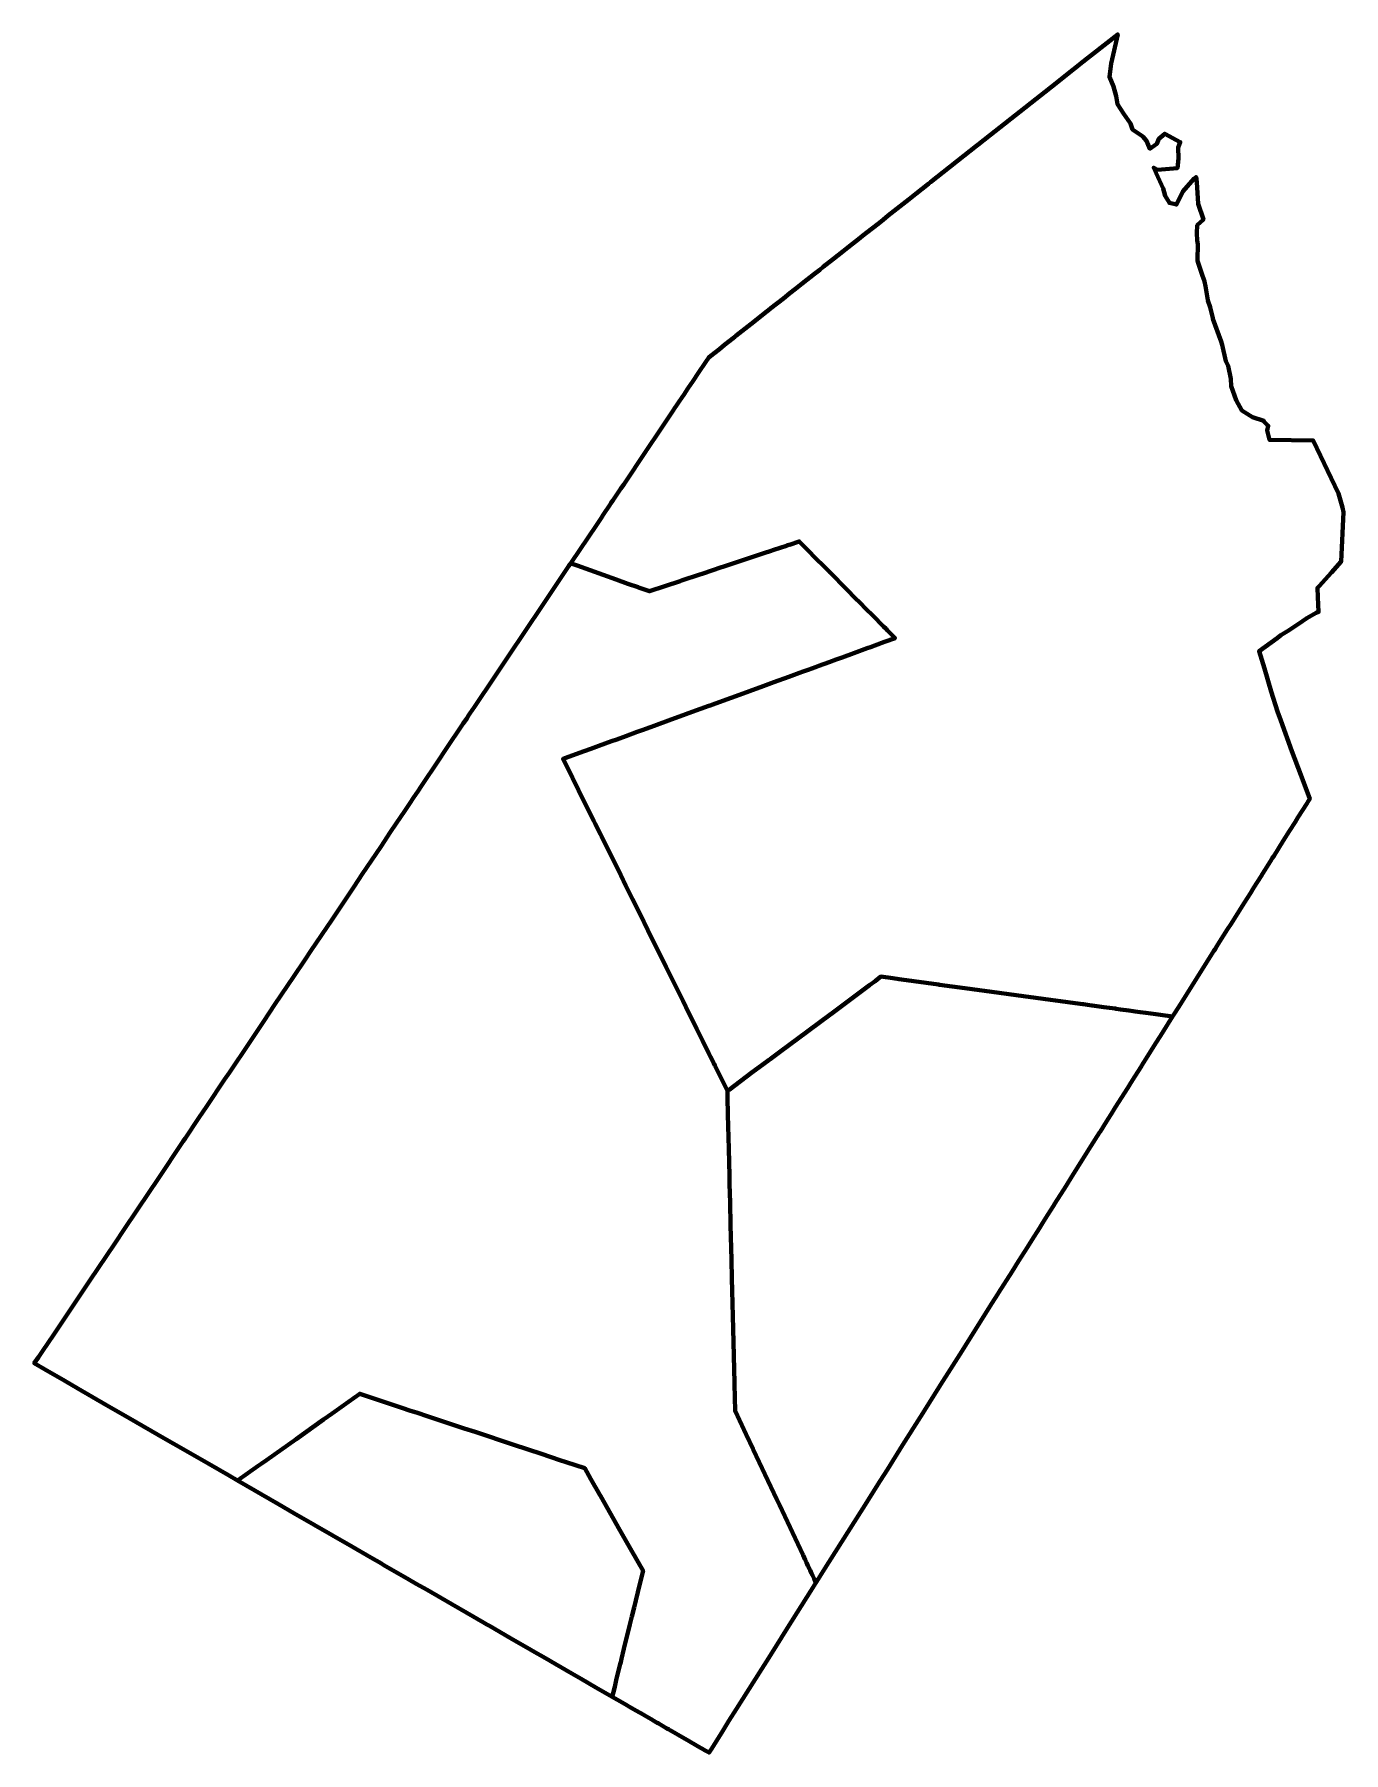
# Model space of a CAD drawing. Header units: metres. Extents: x 807648 to 807802, y 9157318 to 9157521.
import ezdxf

# ---------------------------------------------------------------- set-up
doc = ezdxf.new("R2010")
doc.units = ezdxf.units.M
doc.header["$MEASUREMENT"] = 0
doc.layers.add('2860-21089', color=1, linetype='Continuous')

msp = doc.modelspace()

# ---------------------------------------------------------------- linework, layer by layer
at = {"layer": '2860-21089', "color": 131, "lineweight": 70, "true_color": 0xbbffff}
msp.add_lwpolyline([(807710.87, 9157435.43), (807710.54, 9157435.31), (807711.64, 9157433.09), (807712.37, 9157431.61), (807713.86, 9157428.61), (807714.16, 9157428), (807714.33, 9157427.65), (807714.93, 9157426.45), (807715.05, 9157426.19), (807717.33, 9157421.6), (807717.94, 9157420.36), (807718.72, 9157418.78), (807719.6, 9157417), (807720.52, 9157415.14), (807721.09, 9157413.99), (807722.24, 9157411.67), (807722.69, 9157410.76), (807723.07, 9157409.99), (807724.63, 9157406.85), (807724.99, 9157406.11), (807726.3, 9157403.47), (807726.96, 9157402.14), (807727.72, 9157400.61), (807727.91, 9157400.21), (807728.28, 9157399.46), (807728.42, 9157399.19), (807729.54, 9157396.92), (807729.86, 9157396.27), (807729.9, 9157396.2), (807730.09, 9157396.34), (807732.79, 9157398.35), (807734.08, 9157399.31), (807734.81, 9157399.86), (807734.94, 9157399.95), (807736.02, 9157400.76), (807739.37, 9157403.24), (807740.89, 9157404.37), (807742.54, 9157405.6), (807743.17, 9157406.07), (807745.22, 9157407.59), (807746.48, 9157408.53), (807746.63, 9157408.65), (807747.3, 9157409.14), (807747.99, 9157409.66), (807749.38, 9157409.47), (807750.13, 9157409.36), (807750.39, 9157409.33), (807754.77, 9157408.73), (807754.88, 9157408.71), (807757.85, 9157408.31), (807761.92, 9157407.75), (807763.04, 9157407.6), (807767.95, 9157406.93), (807769.14, 9157406.77), (807770.87, 9157406.53), (807771.76, 9157406.41), (807771.84, 9157406.4), (807772.33, 9157406.33), (807772.84, 9157406.26), (807772.87, 9157406.26), (807774.25, 9157406.07), (807775.56, 9157405.89), (807775.68, 9157405.88), (807776.2, 9157405.8), (807776.22, 9157405.8), (807777.19, 9157405.67), (807777.69, 9157405.6), (807777.93, 9157405.57), (807778.51, 9157405.49), (807779.2, 9157405.4), (807780.36, 9157405.24), (807780.92, 9157405.16), (807782.34, 9157404.97), (807782.63, 9157405.42), (807783.26, 9157406.42), (807787.21, 9157412.69), (807787.34, 9157412.9), (807787.57, 9157413.26), (807787.88, 9157413.75), (807788.81, 9157415.24), (807789.23, 9157415.89), (807790.14, 9157417.35), (807790.81, 9157418.41), (807791.5, 9157419.51), (807791.9, 9157420.15), (807792.76, 9157421.51), (807792.92, 9157421.77), (807793.66, 9157422.93), (807793.98, 9157423.45), (807794.08, 9157423.6), (807794.25, 9157423.87), (807795.37, 9157425.65), (807796.12, 9157426.84), (807796.77, 9157427.87), (807797.11, 9157428.41), (807798.18, 9157430.11), (807798.27, 9157430.25), (807798.49, 9157430.6), (807797.43, 9157433.44), (807796.39, 9157436.21), (807795.08, 9157439.84), (807794.68, 9157440.91), (807793.95, 9157443.26), (807793.18, 9157445.95), (807792.52, 9157447.99), (807794.65, 9157449.52), (807795.11, 9157449.9), (807795.87, 9157450.35), (807797.12, 9157451.17), (807798.14, 9157451.89), (807799.24, 9157452.52), (807799.53, 9157452.62), (807799.44, 9157454.37), (807799.41, 9157455.45), (807799.61, 9157455.66), (807801.07, 9157457.25), (807802.2, 9157458.58), (807802.49, 9157464.37), (807802.34, 9157464.94), (807802.18, 9157465.49), (807802.06, 9157466.01), (807801.9, 9157466.59), (807798.89, 9157472.82), (807793.77, 9157472.89), (807793.47, 9157473.98), (807793.6, 9157474.56), (807793.1, 9157475.04), (807793.09, 9157475.13), (807791.77, 9157475.58), (807790.5, 9157476.37), (807789.83, 9157477.57), (807789.24, 9157479.23), (807789.21, 9157480.07), (807788.89, 9157481.61), (807788.6, 9157482.17), (807788.18, 9157484.09), (807788.07, 9157484.46), (807787.09, 9157487.16), (807787.08, 9157487.24), (807786.76, 9157488.53), (807786.51, 9157489.29), (807786.5, 9157489.33), (807786.21, 9157491.01), (807786.09, 9157491.56), (807786.09, 9157491.57), (807785.88, 9157492.23), (807785.28, 9157494), (807785.28, 9157494.05), (807785.31, 9157495.96), (807785.22, 9157496.39), (807785.21, 9157497.23), (807785.25, 9157498.17), (807785.97, 9157498.85), (807785.34, 9157500.7), (807785.19, 9157503.26), (807785.17, 9157503.58), (807785.15, 9157503.64), (807785.1, 9157503.84), (807784.89, 9157503.68), (807784.07, 9157502.74), (807783.56, 9157502.13), (807782.8, 9157500.6), (807781.96, 9157500.81), (807781.45, 9157501.63), (807781.23, 9157502.49), (807780.42, 9157504.29), (807780.12, 9157504.95), (807780.58, 9157504.71), (807782.9, 9157504.9), (807783.03, 9157506.02), (807782.99, 9157507.32), (807783.25, 9157507.96), (807781.42, 9157508.95), (807780.72, 9157508.36), (807780.48, 9157507.76), (807779.67, 9157507.19), (807779.27, 9157508.12), (807778.82, 9157508.61), (807777.62, 9157509.45), (807777.38, 9157510.17), (807776.57, 9157511.34), (807775.87, 9157512.42), (807775.7, 9157513.38), (807775.37, 9157514.52), (807774.9, 9157515.66), (807775.12, 9157517.21), (807775.88, 9157520.66), (807771.42, 9157517.13), (807771.35, 9157517.08), (807771.33, 9157517.06), (807770.02, 9157516.03), (807768.61, 9157514.92), (807759.6, 9157507.8), (807759.54, 9157507.75), (807759.25, 9157507.52), (807753.81, 9157503.23), (807753.71, 9157503.15), (807753.58, 9157503.05), (807752.08, 9157501.87), (807751.3, 9157501.24), (807748.85, 9157499.31), (807748.23, 9157498.82), (807747.64, 9157498.35), (807746.33, 9157497.32), (807745.83, 9157496.92), (807745.54, 9157496.7), (807744.1, 9157495.56), (807743.51, 9157495.09), (807742.38, 9157494.2), (807741.19, 9157493.26), (807740.77, 9157492.93), (807740.16, 9157492.45), (807738.72, 9157491.31), (807737.93, 9157490.68), (807737.26, 9157490.16), (807736.51, 9157489.56), (807735.02, 9157488.39), (807734.74, 9157488.17), (807734.58, 9157488.04), (807732.65, 9157486.51), (807730.89, 9157485.13), (807730.79, 9157485.04), (807730.59, 9157484.89), (807729.56, 9157484.07), (807728.95, 9157483.59), (807727.94, 9157482.8), (807727.7, 9157482.61), (807727.34, 9157482.07), (807726.44, 9157480.73), (807725.86, 9157479.86), (807725.24, 9157478.94), (807724.75, 9157478.2), (807724.55, 9157477.91), (807724.15, 9157477.31), (807723.91, 9157476.94), (807723.71, 9157476.65), (807723.51, 9157476.36), (807722.65, 9157475.07), (807722.55, 9157474.92), (807721.92, 9157473.99), (807720.41, 9157471.73), (807720.39, 9157471.71), (807720.38, 9157471.69), (807720.33, 9157471.61), (807717.68, 9157467.65), (807717.35, 9157467.16), (807716.39, 9157465.73), (807716.18, 9157465.42), (807716.09, 9157465.29), (807715.27, 9157464.06), (807715.01, 9157463.67), (807714.46, 9157462.86), (807711.52, 9157458.48), (807711.44, 9157458.35), (807711.51, 9157458.33), (807711.57, 9157458.3), (807711.64, 9157458.28), (807711.72, 9157458.25), (807712.21, 9157458.08), (807716.79, 9157456.45), (807718.17, 9157455.95), (807719.39, 9157455.52), (807719.43, 9157455.5), (807720.7, 9157455.05), (807724.33, 9157456.26), (807724.49, 9157456.32), (807724.95, 9157456.47), (807727.38, 9157457.28), (807727.71, 9157457.38), (807728.41, 9157457.62), (807728.83, 9157457.76), (807729.72, 9157458.05), (807731.11, 9157458.52), (807734.3, 9157459.58), (807734.94, 9157459.79), (807735.35, 9157459.92), (807736.85, 9157460.42), (807736.88, 9157460.43), (807737.15, 9157460.52), (807737.21, 9157460.54), (807738.35, 9157460.92), (807739.33, 9157459.94), (807739.56, 9157459.71), (807739.59, 9157459.68), (807739.62, 9157459.65), (807739.83, 9157459.43), (807739.86, 9157459.4), (807741.71, 9157457.54), (807741.91, 9157457.34), (807741.99, 9157457.25), (807742.34, 9157456.9), (807743.57, 9157455.66), (807744.03, 9157455.2), (807744.92, 9157454.3), (807745.53, 9157453.69), (807746.22, 9157453), (807747.01, 9157452.21), (807748.3, 9157450.9), (807748.58, 9157450.62), (807748.71, 9157450.49), (807748.76, 9157450.44), (807749.39, 9157449.81), (807749.65, 9157449.54), (807748.42, 9157449.09), (807747.25, 9157448.66), (807746.76, 9157448.49), (807746.35, 9157448.34), (807744.78, 9157447.77), (807743.42, 9157447.27), (807742.72, 9157447.02), (807741.88, 9157446.71), (807740.67, 9157446.27), (807740.29, 9157446.13), (807739.4, 9157445.81), (807738.81, 9157445.59), (807738.4, 9157445.44), (807737.12, 9157444.98), (807735.35, 9157444.34), (807734.74, 9157444.11), (807734.12, 9157443.89), (807730.89, 9157442.71), (807730.35, 9157442.51), (807728.5, 9157441.84), (807727.86, 9157441.61), (807727.71, 9157441.56), (807725.75, 9157440.84), (807724.27, 9157440.3), (807723.26, 9157439.94), (807721.25, 9157439.21), (807720.84, 9157439.06), (807719.86, 9157438.7), (807719.27, 9157438.49), (807717.95, 9157438), (807716.86, 9157437.61), (807716.25, 9157437.39), (807714.75, 9157436.84), (807713.8, 9157436.5), (807713.03, 9157436.21), (807712.04, 9157435.86)], close=True, dxfattribs=at)
at = {"layer": '2860-21089', "color": 3, "lineweight": 70, "true_color": 0x00ff00}
msp.add_lwpolyline([(807648.73, 9157364.82), (807648.25, 9157364.11), (807649.46, 9157363.41), (807651.86, 9157362.03), (807653.39, 9157361.15), (807656.76, 9157359.2), (807659.49, 9157357.62), (807663.51, 9157355.31), (807664.68, 9157354.64), (807668.79, 9157352.26), (807671.11, 9157350.92), (807672.2, 9157350.29), (807674.63, 9157352.02), (807674.97, 9157352.26), (807675.61, 9157352.71), (807679.09, 9157355.19), (807682.31, 9157357.48), (807683.32, 9157358.2), (807685.25, 9157359.57), (807685.92, 9157360.05), (807686.58, 9157360.52), (807691.67, 9157358.83), (807692.45, 9157358.57), (807693.38, 9157358.27), (807694.52, 9157357.89), (807698.88, 9157356.45), (807700.18, 9157356.02), (807704.75, 9157354.5), (807708, 9157353.43), (807710.14, 9157352.72), (807710.89, 9157352.47), (807713.1, 9157351.74), (807713.82, 9157350.47), (807714.86, 9157348.63), (807714.94, 9157348.5), (807717.24, 9157344.45), (807718.33, 9157342.54), (807719.39, 9157340.68), (807719.96, 9157339.67), (807719.55, 9157337.99), (807718.9, 9157335.34), (807718.64, 9157334.27), (807718.41, 9157333.36), (807717.71, 9157330.48), (807717.42, 9157329.3), (807717.33, 9157328.92), (807717.26, 9157328.66), (807716.85, 9157326.99), (807716.62, 9157326.01), (807716.43, 9157325.27), (807716.37, 9157324.99), (807716.33, 9157324.83), (807716.95, 9157324.47), (807718.04, 9157323.84), (807718.28, 9157323.7), (807719.19, 9157323.18), (807719.96, 9157322.73), (807720.08, 9157322.66), (807720.91, 9157322.18), (807721.55, 9157321.81), (807721.63, 9157321.77), (807721.72, 9157321.72), (807722.78, 9157321.11), (807723.03, 9157320.96), (807723.05, 9157320.95), (807723.09, 9157320.93), (807724.84, 9157319.92), (807724.92, 9157319.87), (807726.72, 9157318.83), (807726.87, 9157318.75), (807727.26, 9157318.52), (807727.73, 9157318.25), (807728.05, 9157318.75), (807729.35, 9157320.82), (807730.08, 9157321.98), (807730.98, 9157323.42), (807733.67, 9157327.69), (807734.49, 9157328.99), (807735.55, 9157330.67), (807736.99, 9157332.95), (807739.73, 9157337.31), (807740.33, 9157338.27), (807740.24, 9157338.46), (807740.24, 9157338.46), (807740.12, 9157338.73), (807739.95, 9157339.09), (807739.91, 9157339.17), (807739.82, 9157339.36), (807739.64, 9157339.75), (807739.56, 9157339.92), (807739.39, 9157340.27), (807739.21, 9157340.65), (807739.07, 9157340.96), (807738.81, 9157341.5), (807736.02, 9157347.43), (807735.71, 9157348.08), (807734.66, 9157350.32), (807733.64, 9157352.48), (807732.94, 9157353.96), (807732.93, 9157353.99), (807732.12, 9157355.71), (807730.8, 9157358.5), (807730.73, 9157361.64), (807730.73, 9157361.75), (807730.72, 9157361.79), (807730.72, 9157361.83), (807730.57, 9157368.19), (807730.46, 9157372.63), (807730.43, 9157374.09), (807730.38, 9157376.3), (807730.28, 9157380.38), (807730.21, 9157383.07), (807730.16, 9157385.21), (807730.14, 9157386.19), (807730.06, 9157389.39), (807729.96, 9157393.4), (807729.91, 9157395.48), (807729.9, 9157396.2), (807729.86, 9157396.27), (807729.54, 9157396.92), (807728.42, 9157399.19), (807728.28, 9157399.46), (807727.91, 9157400.21), (807727.72, 9157400.61), (807726.96, 9157402.14), (807726.3, 9157403.47), (807724.99, 9157406.11), (807724.63, 9157406.85), (807723.07, 9157409.99), (807722.69, 9157410.76), (807722.24, 9157411.67), (807721.09, 9157413.99), (807720.52, 9157415.14), (807719.6, 9157417), (807718.72, 9157418.78), (807717.94, 9157420.36), (807717.33, 9157421.6), (807715.05, 9157426.19), (807714.93, 9157426.45), (807714.33, 9157427.65), (807714.16, 9157428), (807713.86, 9157428.61), (807712.37, 9157431.61), (807711.64, 9157433.09), (807710.54, 9157435.31), (807710.87, 9157435.43), (807712.04, 9157435.86), (807713.03, 9157436.21), (807713.8, 9157436.5), (807714.75, 9157436.84), (807716.25, 9157437.39), (807716.86, 9157437.61), (807717.95, 9157438), (807719.27, 9157438.49), (807719.86, 9157438.7), (807720.84, 9157439.06), (807721.25, 9157439.21), (807723.26, 9157439.94), (807724.27, 9157440.3), (807725.75, 9157440.84), (807727.71, 9157441.56), (807727.86, 9157441.61), (807728.5, 9157441.84), (807730.35, 9157442.51), (807730.89, 9157442.71), (807734.12, 9157443.89), (807734.74, 9157444.11), (807735.35, 9157444.34), (807737.12, 9157444.98), (807738.4, 9157445.44), (807738.81, 9157445.59), (807739.4, 9157445.81), (807740.29, 9157446.13), (807740.67, 9157446.27), (807741.88, 9157446.71), (807742.72, 9157447.02), (807743.42, 9157447.27), (807744.78, 9157447.77), (807746.35, 9157448.34), (807746.76, 9157448.49), (807747.25, 9157448.66), (807748.42, 9157449.09), (807749.65, 9157449.54), (807749.39, 9157449.81), (807748.76, 9157450.44), (807748.71, 9157450.49), (807748.58, 9157450.62), (807748.3, 9157450.9), (807747.01, 9157452.21), (807746.22, 9157453), (807745.53, 9157453.69), (807744.92, 9157454.3), (807744.03, 9157455.2), (807743.57, 9157455.66), (807742.34, 9157456.9), (807741.99, 9157457.25), (807741.91, 9157457.34), (807741.71, 9157457.54), (807739.86, 9157459.4), (807739.83, 9157459.43), (807739.62, 9157459.65), (807739.59, 9157459.68), (807739.56, 9157459.71), (807739.33, 9157459.94), (807738.35, 9157460.92), (807737.21, 9157460.54), (807737.15, 9157460.52), (807736.88, 9157460.43), (807736.85, 9157460.42), (807735.35, 9157459.92), (807734.94, 9157459.79), (807734.3, 9157459.58), (807731.11, 9157458.52), (807729.72, 9157458.05), (807728.83, 9157457.76), (807728.41, 9157457.62), (807727.71, 9157457.38), (807727.38, 9157457.28), (807724.95, 9157456.47), (807724.49, 9157456.32), (807724.33, 9157456.26), (807720.7, 9157455.05), (807719.43, 9157455.5), (807719.39, 9157455.52), (807718.17, 9157455.95), (807716.79, 9157456.45), (807712.21, 9157458.08), (807711.72, 9157458.25), (807711.64, 9157458.28), (807711.57, 9157458.3), (807711.51, 9157458.33), (807711.44, 9157458.35), (807711.42, 9157458.32), (807711.39, 9157458.28), (807711.35, 9157458.22), (807711.23, 9157458.05), (807708.4, 9157453.81), (807705.77, 9157449.9), (807705.28, 9157449.17), (807704.87, 9157448.55), (807702.5, 9157445.02), (807700.09, 9157441.43), (807699.56, 9157440.64), (807699.41, 9157440.42), (807699.19, 9157440.08), (807698.78, 9157439.47), (807696.7, 9157436.38), (807695.86, 9157435.12), (807693.85, 9157432.12), (807693.42, 9157431.48), (807692.97, 9157430.8), (807692.43, 9157430), (807691.8, 9157429.07), (807691.46, 9157428.56), (807690.22, 9157426.71), (807689.05, 9157424.96), (807686.88, 9157421.72), (807685.91, 9157420.27), (807683.32, 9157416.41), (807680.83, 9157412.69), (807680.15, 9157411.68), (807678.77, 9157409.62), (807676.64, 9157406.45), (807675.19, 9157404.29), (807673.54, 9157401.83), (807671.23, 9157398.38), (807670.67, 9157397.55), (807668.57, 9157394.41), (807667.64, 9157393.02), (807666.01, 9157390.6), (807665.8, 9157390.29), (807662.74, 9157385.72), (807661.78, 9157384.28), (807658.86, 9157379.94), (807657.72, 9157378.23), (807654.79, 9157373.86), (807653.85, 9157372.46), (807650.53, 9157367.5), (807649.2, 9157365.53)], close=True, dxfattribs=at)
at = {"layer": '2860-21089', "color": 1, "lineweight": 70, "true_color": 0xff0000}
msp.add_lwpolyline([(807729.9, 9157396.2), (807729.91, 9157395.48), (807729.96, 9157393.4), (807730.06, 9157389.39), (807730.14, 9157386.19), (807730.16, 9157385.21), (807730.21, 9157383.07), (807730.28, 9157380.38), (807730.38, 9157376.3), (807730.43, 9157374.09), (807730.46, 9157372.63), (807730.57, 9157368.19), (807730.72, 9157361.83), (807730.72, 9157361.79), (807730.73, 9157361.75), (807730.73, 9157361.64), (807730.8, 9157358.5), (807732.12, 9157355.71), (807732.93, 9157353.99), (807732.94, 9157353.96), (807733.64, 9157352.48), (807734.66, 9157350.32), (807735.71, 9157348.08), (807736.02, 9157347.43), (807738.81, 9157341.5), (807739.07, 9157340.96), (807739.21, 9157340.65), (807739.39, 9157340.27), (807739.56, 9157339.92), (807739.64, 9157339.75), (807739.82, 9157339.36), (807739.91, 9157339.17), (807739.95, 9157339.09), (807740.12, 9157338.73), (807740.24, 9157338.46), (807740.24, 9157338.46), (807740.33, 9157338.27), (807740.41, 9157338.38), (807741.38, 9157339.93), (807744.81, 9157345.38), (807745.84, 9157347), (807747.89, 9157350.27), (807748.74, 9157351.62), (807750.54, 9157354.48), (807752.63, 9157357.79), (807755.29, 9157362.02), (807755.9, 9157362.99), (807757.54, 9157365.59), (807757.87, 9157366.11), (807761.1, 9157371.23), (807761.7, 9157372.2), (807761.78, 9157372.32), (807761.8, 9157372.35), (807761.84, 9157372.41), (807763.43, 9157374.94), (807764.19, 9157376.14), (807765.23, 9157377.79), (807765.76, 9157378.63), (807766.65, 9157380.04), (807767.01, 9157380.62), (807767.62, 9157381.58), (807768.3, 9157382.66), (807768.47, 9157382.94), (807769.79, 9157385.03), (807770.47, 9157386.12), (807771.74, 9157388.13), (807772.72, 9157389.68), (807773.73, 9157391.29), (807773.77, 9157391.35), (807773.79, 9157391.39), (807774.56, 9157392.6), (807775.29, 9157393.77), (807775.34, 9157393.85), (807775.59, 9157394.24), (807777.07, 9157396.58), (807777.29, 9157396.95), (807777.61, 9157397.45), (807778.58, 9157398.99), (807778.88, 9157399.46), (807779.22, 9157400.01), (807780.13, 9157401.46), (807781.12, 9157403.02), (807782.34, 9157404.97), (807780.92, 9157405.16), (807780.36, 9157405.24), (807779.2, 9157405.4), (807778.51, 9157405.49), (807777.93, 9157405.57), (807777.69, 9157405.6), (807777.19, 9157405.67), (807776.22, 9157405.8), (807776.2, 9157405.8), (807775.68, 9157405.88), (807775.56, 9157405.89), (807774.25, 9157406.07), (807772.87, 9157406.26), (807772.84, 9157406.26), (807772.33, 9157406.33), (807771.84, 9157406.4), (807771.76, 9157406.41), (807770.87, 9157406.53), (807769.14, 9157406.77), (807767.95, 9157406.93), (807763.04, 9157407.6), (807761.92, 9157407.75), (807757.85, 9157408.31), (807754.88, 9157408.71), (807754.77, 9157408.73), (807750.39, 9157409.33), (807750.13, 9157409.36), (807749.38, 9157409.47), (807747.99, 9157409.66), (807747.3, 9157409.14), (807746.63, 9157408.65), (807746.48, 9157408.53), (807745.22, 9157407.59), (807743.17, 9157406.07), (807742.54, 9157405.6), (807740.89, 9157404.37), (807739.37, 9157403.24), (807736.02, 9157400.76), (807734.94, 9157399.95), (807734.81, 9157399.86), (807734.08, 9157399.31), (807732.79, 9157398.35), (807730.09, 9157396.34)], close=True, dxfattribs=at)
at = {"layer": '2860-21089', "color": 254, "lineweight": 70, "true_color": 0xcccccc}
msp.add_lwpolyline([(807672.2, 9157350.29), (807677.01, 9157347.52), (807678.83, 9157346.47), (807685.72, 9157342.49), (807687.91, 9157341.23), (807689.13, 9157340.52), (807689.16, 9157340.51), (807689.19, 9157340.49), (807689.43, 9157340.35), (807692.35, 9157338.66), (807693.25, 9157338.14), (807694.52, 9157337.41), (807696.22, 9157336.43), (807697.43, 9157335.73), (807699.2, 9157334.71), (807701.16, 9157333.58), (807701.57, 9157333.35), (807701.87, 9157333.17), (807704.33, 9157331.75), (807706.72, 9157330.37), (807706.94, 9157330.24), (807708.46, 9157329.37), (807709.61, 9157328.7), (807711.58, 9157327.57), (807712.65, 9157326.95), (807714.39, 9157325.94), (807715.79, 9157325.14), (807716.33, 9157324.83), (807716.37, 9157324.99), (807716.43, 9157325.27), (807716.62, 9157326.01), (807716.85, 9157326.99), (807717.26, 9157328.66), (807717.33, 9157328.92), (807717.42, 9157329.3), (807717.71, 9157330.48), (807718.41, 9157333.36), (807718.64, 9157334.27), (807718.9, 9157335.34), (807719.55, 9157337.99), (807719.96, 9157339.67), (807719.39, 9157340.68), (807718.33, 9157342.54), (807717.24, 9157344.45), (807714.94, 9157348.5), (807714.86, 9157348.63), (807713.82, 9157350.47), (807713.1, 9157351.74), (807710.89, 9157352.47), (807710.14, 9157352.72), (807708, 9157353.43), (807704.75, 9157354.5), (807700.18, 9157356.02), (807698.88, 9157356.45), (807694.52, 9157357.89), (807693.38, 9157358.27), (807692.45, 9157358.57), (807691.67, 9157358.83), (807686.58, 9157360.52), (807685.92, 9157360.05), (807685.25, 9157359.57), (807683.32, 9157358.2), (807682.31, 9157357.48), (807679.09, 9157355.19), (807675.61, 9157352.71), (807674.97, 9157352.26), (807674.63, 9157352.02)], close=True, dxfattribs=at)

doc.saveas('drawing.dxf')
